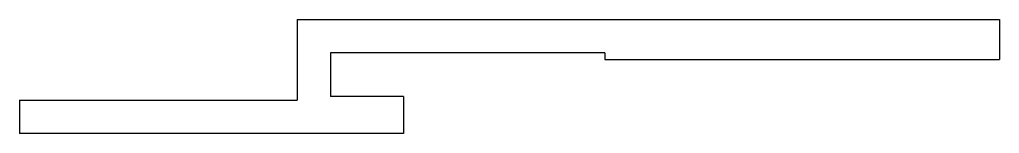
# Model space of a CAD drawing. Extents: x -8.3 to 6.3, y 0.2 to 2.
import ezdxf

# ---------------------------------------------------------------- set-up
doc = ezdxf.new("R2010")
doc.units = 0
doc.layers.add('VISIBLE', color=7, linetype='CONTINUOUS')

msp = doc.modelspace()

# ---------------------------------------------------------------- linework, layer by layer
at = {"layer": 'VISIBLE'}
for p, q in [((-4.175, 1.955), (6.325, 1.955)), ((-4.175, 1.955), (-4.175, 0.75)), ((6.325, 1.955), (6.325, 1.355)), ((-3.675, 1.455), (-3.675, 0.805)), ((0.425, 1.455), (-3.675, 1.455)), ((0.425, 1.455), (0.425, 1.355)), ((0.425, 1.355), (6.325, 1.355)), ((-8.325, 0.75), (-4.175, 0.75)), ((-8.325, 0.75), (-8.325, 0.25)), ((-2.585, 0.805), (-3.675, 0.805)), ((-2.585, 0.805), (-2.585, 0.25)), ((-2.585, 0.25), (-8.325, 0.25))]:
    msp.add_line(p, q, dxfattribs=at)

doc.saveas('drawing.dxf')
